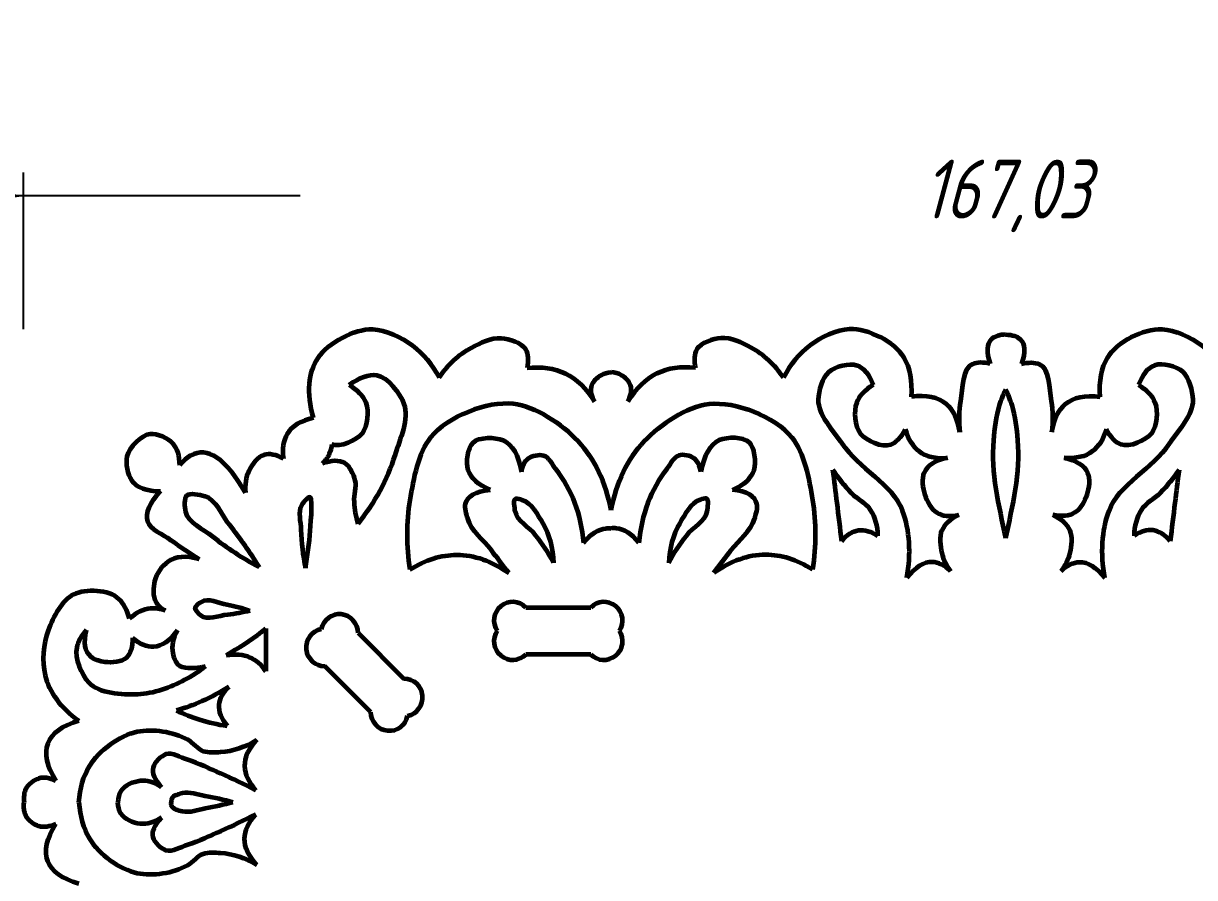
# Model space of a CAD drawing. Header units: millimetres. Extents: x -446 to 69, y -171 to 180.
# Drawn here: x -350.2 to -250.6, y 10.8 to 83.4 of the extents above; entities that cross this region are included whole.
import ezdxf

# ---------------------------------------------------------------- set-up
doc = ezdxf.new("R2010")
doc.units = ezdxf.units.MM
for name, pattern in [('K5LT32775', [0]), ('K5LT32776', [0]), ('K5LT_THIN', [0])]:
    doc.linetypes.add(name, pattern=pattern)
doc.styles.add('KDIMTEXTSTYLE', font='GOST_AU.SHX', dxfattribs={"width": 0.96, "oblique": 15, "height": 5})
doc.dimstyles.new('KDIMSTYLE (1.00)', dxfattribs={"dimtxt": 5, "dimasz": 1, "dimexe": 2, "dimexo": 0, "dimgap": 1, "dimtad": 1, "dimtxsty": 'KDIMTEXTSTYLE', "dimsah": 1, "dimcen": 0, "dimdle": 1, "dimadec": 0, "dimazin": 0, "dimtfac": 0.667, "dimtmove": 0, "dimatfit": 3, "dimfxl": 1, "dimtvp": 1, "dimtolj": 1, "dimtzin": 0, "dimarcsym": 0})

# ---------------------------------------------------------------- blocks, each defined once
blk = doc.blocks.new('KDIMARROW_01')
blk.add_hatch(color=0).paths.add_polyline_path([(0, 0), (-5, 0.658), (-4.5, 0), (-5, -0.658)])
at = {"color": 0, "linetype": 'K5LT_THIN', "lineweight": 18}
for p, q in [((-4.5, 0), (-5, 0.658)), ((-5, 0.658), (0, 0)), ((0, 0), (-5, -0.658)), ((-5, -0.658), (-4.5, 0)), ((0, 0), (-1, 0))]:
    blk.add_line(p, q, dxfattribs=at)

msp = doc.modelspace()

# ---------------------------------------------------------------- linework, layer by layer
at = {"color": 30, "linetype": 'K5LT32776', "lineweight": 60, "true_color": 0xff8000}
for p, q in [((-307.47, 33.754), (-301.96, 33.754)), ((-329.589, 31.955), (-329.589, 28.335)), ((-321.731, 31.58), (-317.835, 27.684)), ((-301.96, 29.754), (-307.47, 29.754)), ((-320.663, 24.856), (-324.559, 28.752))]:
    msp.add_line(p, q, dxfattribs=at)
at = {"color": 30, "linetype": 'K5LT32775', "lineweight": 60, "true_color": 0xff8000}
for centre, start, end in [((-308.593, 32.631), 45, 213.5549), ((-300.838, 32.631), 326.4451, 135), ((-323.318, 31.58), 0, 168.5549), ((-324.559, 30.339), 101.4451, 270), ((-308.593, 30.876), 146.4451, 315), ((-300.838, 30.876), 225, 33.5549), ((-317.835, 26.097), 281.4451, 90), ((-319.076, 24.856), 180, 348.5549)]:
    msp.add_arc(centre, 1.588, start, end, dxfattribs=at)
at = {"color": 30, "linetype": 'K5LT32776', "lineweight": 60, "true_color": 0xff8000}
for points, knots in [([(-325.523, 49.852), (-326.116, 52.006), (-325.984, 53.713), (-325.126, 54.972), (-324.282, 56.211), (-322.073, 57.449), (-320.488, 57.391), (-319.377, 57.35), (-318.048, 56.703), (-317.097, 55.994), (-316.183, 55.313), (-315.435, 54.407), (-314.853, 53.276)], [0, 0, 0, 0, 1, 1, 1, 2, 2, 2, 3, 3, 3, 4, 4, 4, 4]), ([(-274.697, 51.654), (-274.59, 52.99), (-274.793, 54.096), (-275.308, 54.972), (-276.107, 56.331), (-278.361, 57.449), (-279.946, 57.391), (-281.058, 57.35), (-282.387, 56.703), (-283.337, 55.994), (-284.251, 55.313), (-284.999, 54.407), (-285.582, 53.276)], [0, 0, 0, 0, 1, 1, 1, 2, 2, 2, 3, 3, 3, 4, 4, 4, 4]), ([(-266.669, 56.941), (-267.217, 56.92), (-267.622, 56.788), (-267.884, 56.546), (-268.314, 56.147), (-268.356, 55.447), (-268.008, 54.447)], [0, 0, 0, 0, 1, 1, 1, 2, 2, 2, 2]), ([(-266.669, 56.941), (-266.121, 56.92), (-265.716, 56.788), (-265.455, 56.546), (-265.024, 56.147), (-264.983, 55.447), (-265.33, 54.447)], [0, 0, 0, 0, 1, 1, 1, 2, 2, 2, 2]), ([(-258.642, 51.654), (-258.749, 52.99), (-258.545, 54.096), (-258.03, 54.972), (-257.232, 56.331), (-254.977, 57.449), (-253.392, 57.391), (-252.281, 57.35), (-250.952, 56.703), (-250.001, 55.994), (-249.087, 55.313), (-248.339, 54.407), (-247.757, 53.276)], [0, 0, 0, 0, 1, 1, 1, 2, 2, 2, 3, 3, 3, 4, 4, 4, 4]), ([(-314.853, 53.276), (-314.099, 54.396), (-313.185, 55.244), (-312.113, 55.821), (-311.346, 56.232), (-310.397, 56.714), (-309.57, 56.639), (-308.866, 56.575), (-307.823, 56.266), (-307.502, 55.691), (-307.277, 55.287), (-307.234, 54.756), (-307.373, 54.097)], [0, 0, 0, 0, 1, 1, 1, 2, 2, 2, 3, 3, 3, 4, 4, 4, 4]), ([(-285.582, 53.276), (-286.336, 54.396), (-287.249, 55.244), (-288.322, 55.821), (-289.088, 56.232), (-290.037, 56.714), (-290.864, 56.639), (-291.568, 56.575), (-292.612, 56.266), (-292.932, 55.691), (-293.158, 55.287), (-293.201, 54.756), (-293.062, 54.097)], [0, 0, 0, 0, 1, 1, 1, 2, 2, 2, 3, 3, 3, 4, 4, 4, 4]), ([(-307.373, 54.097), (-306.135, 54.238), (-305.043, 54.08), (-304.098, 53.623), (-303.124, 53.151), (-302.305, 52.361), (-301.642, 51.253)], [0, 0, 0, 0, 1, 1, 1, 2, 2, 2, 2]), ([(-293.062, 54.097), (-294.3, 54.238), (-295.391, 54.08), (-296.336, 53.623), (-297.311, 53.151), (-298.13, 52.361), (-298.792, 51.253)], [0, 0, 0, 0, 1, 1, 1, 2, 2, 2, 2]), ([(-275.082, 36.25), (-274.71, 38.359), (-274.83, 40.261), (-275.443, 41.956), (-276.266, 44.233), (-279.187, 45.537), (-280.578, 47.665), (-281.346, 48.841), (-282.645, 50.103), (-282.589, 51.4), (-282.555, 52.167), (-282.279, 53.27), (-281.727, 53.756), (-281.182, 54.235), (-279.971, 54.57), (-279.316, 54.317), (-278.746, 54.096), (-278.289, 53.542), (-277.945, 52.654)], [0, 0, 0, 0, 1, 1, 1, 2, 2, 2, 3, 3, 3, 4, 4, 4, 5, 5, 5, 6, 6, 6, 6]), ([(-268.008, 54.447), (-268.585, 54.6), (-269.113, 54.579), (-269.504, 54.426), (-270.367, 54.09), (-270.358, 52.364), (-270.524, 51.288), (-270.656, 50.428), (-270.676, 49.548), (-270.585, 48.65)], [0, 0, 0, 0, 1, 1, 1, 2, 2, 2, 3, 3, 3, 3]), ([(-265.33, 54.447), (-264.753, 54.6), (-264.225, 54.579), (-263.834, 54.426), (-262.971, 54.09), (-262.98, 52.364), (-262.815, 51.288), (-262.683, 50.428), (-262.662, 49.548), (-262.754, 48.65)], [0, 0, 0, 0, 1, 1, 1, 2, 2, 2, 3, 3, 3, 3]), ([(-258.257, 36.25), (-258.629, 38.359), (-258.508, 40.261), (-257.895, 41.956), (-257.072, 44.233), (-254.151, 45.537), (-252.761, 47.665), (-251.993, 48.841), (-250.694, 50.103), (-250.75, 51.4), (-250.783, 52.167), (-251.059, 53.27), (-251.612, 53.756), (-252.157, 54.235), (-253.367, 54.57), (-254.022, 54.317), (-254.592, 54.096), (-255.049, 53.542), (-255.393, 52.654)], [0, 0, 0, 0, 1, 1, 1, 2, 2, 2, 3, 3, 3, 4, 4, 4, 5, 5, 5, 6, 6, 6, 6]), ([(-322.49, 52.654), (-321.615, 53.309), (-320.832, 53.587), (-320.14, 53.488), (-319.205, 53.356), (-318.188, 51.976), (-317.836, 51.035), (-317.372, 49.794), (-318.175, 48.06), (-318.614, 46.666), (-319.265, 44.593), (-320.313, 42.658), (-321.755, 40.861)], [0, 0, 0, 0, 1, 1, 1, 2, 2, 2, 3, 3, 3, 4, 4, 4, 4]), ([(-301.642, 51.253), (-301.923, 51.772), (-301.997, 52.228), (-301.863, 52.624), (-301.749, 52.959), (-301.401, 53.308), (-301.073, 53.496), (-300.825, 53.639), (-300.54, 53.722), (-300.217, 53.746)], [0, 0, 0, 0, 1, 1, 1, 2, 2, 2, 3, 3, 3, 3]), ([(-298.792, 51.253), (-298.511, 51.772), (-298.438, 52.228), (-298.572, 52.624), (-298.686, 52.959), (-299.034, 53.308), (-299.361, 53.496), (-299.61, 53.639), (-299.895, 53.722), (-300.217, 53.746)], [0, 0, 0, 0, 1, 1, 1, 2, 2, 2, 3, 3, 3, 3]), ([(-322.49, 52.654), (-321.783, 52.234), (-321.316, 51.735), (-321.087, 51.157), (-320.793, 50.415), (-320.932, 49.133), (-321.386, 48.539), (-321.862, 47.917), (-323.253, 47.313), (-323.979, 47.591)], [0, 0, 0, 0, 1, 1, 1, 2, 2, 2, 3, 3, 3, 3]), ([(-277.945, 52.654), (-278.651, 52.234), (-279.119, 51.735), (-279.348, 51.157), (-279.642, 50.415), (-279.503, 49.133), (-279.049, 48.539), (-278.573, 47.917), (-277.182, 47.313), (-276.455, 47.591), (-275.984, 47.772), (-275.571, 48.203), (-275.216, 48.883)], [0, 0, 0, 0, 1, 1, 1, 2, 2, 2, 3, 3, 3, 4, 4, 4, 4]), ([(-270.585, 48.65), (-270.739, 49.728), (-271.117, 50.522), (-271.718, 51.03), (-272.413, 51.618), (-273.406, 51.825), (-274.697, 51.654)], [0, 0, 0, 0, 1, 1, 1, 2, 2, 2, 2]), ([(-266.669, 39.644), (-267.245, 42.4), (-267.939, 45.197), (-267.693, 47.954), (-267.604, 48.953), (-267.502, 49.987), (-267.194, 50.945), (-267.05, 51.393), (-266.875, 51.832), (-266.669, 52.263)], [0, 0, 0, 0, 1, 1, 1, 2, 2, 2, 3, 3, 3, 3]), ([(-266.669, 39.644), (-266.093, 42.4), (-265.399, 45.197), (-265.646, 47.954), (-265.735, 48.953), (-265.837, 49.987), (-266.144, 50.945), (-266.288, 51.393), (-266.463, 51.832), (-266.669, 52.263)], [0, 0, 0, 0, 1, 1, 1, 2, 2, 2, 3, 3, 3, 3]), ([(-262.754, 48.65), (-262.6, 49.728), (-262.222, 50.522), (-261.62, 51.03), (-260.926, 51.618), (-259.933, 51.825), (-258.642, 51.654)], [0, 0, 0, 0, 1, 1, 1, 2, 2, 2, 2]), ([(-255.393, 52.654), (-254.687, 52.234), (-254.22, 51.735), (-253.991, 51.157), (-253.697, 50.415), (-253.836, 49.133), (-254.29, 48.539), (-254.765, 47.917), (-256.157, 47.313), (-256.883, 47.591), (-257.354, 47.772), (-257.767, 48.203), (-258.122, 48.883)], [0, 0, 0, 0, 1, 1, 1, 2, 2, 2, 3, 3, 3, 4, 4, 4, 4]), ([(-300.217, 42), (-300.679, 44.396), (-301.616, 46.351), (-303.03, 47.865), (-304.411, 49.343), (-306.642, 50.823), (-308.536, 51.037), (-310.796, 51.291), (-314.113, 49.976), (-315.567, 48.194), (-316.643, 46.876), (-317.031, 44.69), (-317.333, 42.868), (-317.649, 40.954), (-317.649, 38.989), (-317.333, 36.973)], [0, 0, 0, 0, 1, 1, 1, 2, 2, 2, 3, 3, 3, 4, 4, 4, 5, 5, 5, 5]), ([(-300.217, 42), (-299.756, 44.396), (-298.818, 46.351), (-297.405, 47.865), (-296.024, 49.343), (-293.793, 50.823), (-291.899, 51.037), (-289.638, 51.291), (-286.321, 49.976), (-284.867, 48.194), (-283.792, 46.876), (-283.403, 44.69), (-283.102, 42.868), (-282.785, 40.954), (-282.785, 38.989), (-283.102, 36.973)], [0, 0, 0, 0, 1, 1, 1, 2, 2, 2, 3, 3, 3, 4, 4, 4, 5, 5, 5, 5]), ([(-325.523, 49.852), (-326.601, 49.619), (-327.344, 49.164), (-327.753, 48.486), (-328.089, 47.929), (-328.2, 47.223), (-328.086, 46.366)], [0, 0, 0, 0, 1, 1, 1, 2, 2, 2, 2]), ([(-275.216, 48.883), (-274.977, 48.044), (-274.585, 47.42), (-274.039, 47.013), (-273.428, 46.558), (-272.626, 46.374), (-271.632, 46.459)], [0, 0, 0, 0, 1, 1, 1, 2, 2, 2, 2]), ([(-258.122, 48.883), (-258.361, 48.044), (-258.754, 47.42), (-259.3, 47.013), (-259.91, 46.558), (-260.712, 46.374), (-261.707, 46.459)], [0, 0, 0, 0, 1, 1, 1, 2, 2, 2, 2]), ([(-336.893, 45.841), (-336.894, 46.621), (-337.084, 47.229), (-337.464, 47.664), (-337.882, 48.143), (-338.822, 48.531), (-339.409, 48.472), (-340.17, 48.395), (-341.197, 47.366), (-341.384, 46.587), (-341.525, 45.995), (-341.352, 45.039), (-340.995, 44.552), (-340.542, 43.936), (-339.724, 43.626), (-338.541, 43.624)], [0, 0, 0, 0, 1, 1, 1, 2, 2, 2, 3, 3, 3, 4, 4, 4, 5, 5, 5, 5]), ([(-310.517, 43.75), (-311.523, 44.173), (-312.141, 44.731), (-312.369, 45.422), (-312.588, 46.084), (-312.41, 47.346), (-311.953, 47.777), (-311.467, 48.237), (-310.067, 48.251), (-309.408, 47.95), (-308.611, 47.587), (-308.091, 46.698), (-307.85, 45.284)], [0, 0, 0, 0, 1, 1, 1, 2, 2, 2, 3, 3, 3, 4, 4, 4, 4]), ([(-289.918, 43.75), (-288.911, 44.173), (-288.294, 44.731), (-288.065, 45.422), (-287.847, 46.084), (-288.025, 47.346), (-288.481, 47.777), (-288.968, 48.237), (-290.368, 48.251), (-291.026, 47.95), (-291.824, 47.587), (-292.343, 46.698), (-292.585, 45.284)], [0, 0, 0, 0, 1, 1, 1, 2, 2, 2, 3, 3, 3, 4, 4, 4, 4]), ([(-331.306, 43.478), (-332.972, 46.414), (-334.526, 47.47), (-335.968, 46.646), (-336.281, 46.467), (-336.59, 46.199), (-336.893, 45.841)], [0, 0, 0, 0, 1, 1, 1, 2, 2, 2, 2]), ([(-328.086, 46.366), (-328.71, 46.732), (-329.257, 46.85), (-329.727, 46.719), (-330.254, 46.574), (-330.752, 45.886), (-331.015, 45.348), (-331.28, 44.807), (-331.377, 44.183), (-331.306, 43.478)], [0, 0, 0, 0, 1, 1, 1, 2, 2, 2, 3, 3, 3, 3]), ([(-323.979, 47.591), (-324.005, 47.309), (-324.071, 47.046), (-324.179, 46.803), (-324.311, 46.504), (-324.505, 46.234), (-324.761, 45.992)], [0, 0, 0, 0, 1, 1, 1, 2, 2, 2, 2]), ([(-324.761, 45.992), (-323.98, 46.29), (-323.357, 46.304), (-322.891, 46.034), (-322.457, 45.782), (-322.137, 45.076), (-321.997, 44.538), (-321.851, 43.972), (-322.119, 43.314), (-322.08, 42.709), (-322.041, 42.089), (-321.933, 41.473), (-321.755, 40.861)], [0, 0, 0, 0, 1, 1, 1, 2, 2, 2, 3, 3, 3, 4, 4, 4, 4]), ([(-307.85, 45.284), (-307.764, 45.807), (-307.568, 46.184), (-307.264, 46.415), (-306.949, 46.655), (-306.335, 46.772), (-305.968, 46.665), (-305.54, 46.54), (-305.256, 45.918), (-304.945, 45.518), (-303.586, 43.768), (-302.797, 41.673), (-302.577, 39.234)], [0, 0, 0, 0, 1, 1, 1, 2, 2, 2, 3, 3, 3, 4, 4, 4, 4]), ([(-292.585, 45.284), (-292.671, 45.807), (-292.866, 46.184), (-293.17, 46.415), (-293.485, 46.655), (-294.099, 46.772), (-294.467, 46.665), (-294.895, 46.54), (-295.178, 45.918), (-295.489, 45.518), (-296.848, 43.768), (-297.638, 41.673), (-297.858, 39.234)], [0, 0, 0, 0, 1, 1, 1, 2, 2, 2, 3, 3, 3, 4, 4, 4, 4]), ([(-271.632, 46.459), (-272.68, 46.24), (-273.344, 45.819), (-273.623, 45.195), (-273.847, 44.696), (-273.745, 43.882), (-273.554, 43.308), (-273.37, 42.754), (-273.002, 42.086), (-272.532, 41.801), (-272.047, 41.506), (-271.424, 41.443), (-270.662, 41.611)], [0, 0, 0, 0, 1, 1, 1, 2, 2, 2, 3, 3, 3, 4, 4, 4, 4]), ([(-261.707, 46.459), (-260.658, 46.24), (-259.994, 45.819), (-259.715, 45.195), (-259.492, 44.696), (-259.593, 43.882), (-259.785, 43.308), (-259.969, 42.754), (-260.336, 42.086), (-260.806, 41.801), (-261.292, 41.506), (-261.915, 41.443), (-262.676, 41.611)], [0, 0, 0, 0, 1, 1, 1, 2, 2, 2, 3, 3, 3, 4, 4, 4, 4]), ([(-281.393, 45.437), (-280.921, 44.734), (-280.394, 44.083), (-279.814, 43.484), (-279.314, 42.967), (-278.566, 42.633), (-278.193, 42.05), (-277.795, 41.428), (-277.587, 40.687), (-277.57, 39.826)], [0, 0, 0, 0, 1, 1, 1, 2, 2, 2, 3, 3, 3, 3]), ([(-281.393, 45.437), (-281.273, 44.502), (-281.156, 43.567), (-281.04, 42.632), (-280.906, 41.551), (-280.774, 40.471), (-280.645, 39.39)], [0, 0, 0, 0, 1, 1, 1, 2, 2, 2, 2]), ([(-251.945, 45.437), (-252.418, 44.734), (-252.944, 44.083), (-253.525, 43.484), (-254.025, 42.967), (-254.772, 42.633), (-255.145, 42.05), (-255.544, 41.428), (-255.751, 40.687), (-255.769, 39.826)], [0, 0, 0, 0, 1, 1, 1, 2, 2, 2, 3, 3, 3, 3]), ([(-251.945, 45.437), (-252.065, 44.502), (-252.183, 43.567), (-252.299, 42.632), (-252.433, 41.551), (-252.564, 40.471), (-252.694, 39.39)], [0, 0, 0, 0, 1, 1, 1, 2, 2, 2, 2]), ([(-338.541, 43.624), (-339.486, 42.621), (-339.855, 41.763), (-339.648, 41.051), (-339.459, 40.401), (-338.329, 39.969), (-337.643, 39.465), (-336.868, 38.895), (-336.07, 38.357), (-335.249, 37.849)], [0, 0, 0, 0, 1, 1, 1, 2, 2, 2, 3, 3, 3, 3]), ([(-330.156, 37.178), (-330.932, 38.418), (-331.77, 39.609), (-332.671, 40.752), (-333.336, 41.596), (-333.815, 42.912), (-334.769, 43.204), (-335.219, 43.341), (-336.024, 43.519), (-336.286, 43.266), (-336.527, 43.033), (-336.472, 42.292), (-336.39, 41.874), (-336.207, 40.936), (-334.894, 40.407), (-334.084, 39.754), (-332.868, 38.775), (-331.559, 37.916), (-330.156, 37.178)], [0, 0, 0, 0, 1, 1, 1, 2, 2, 2, 3, 3, 3, 4, 4, 4, 5, 5, 5, 6, 6, 6, 6]), ([(-326.215, 37.078), (-326.43, 38.161), (-326.555, 39.249), (-326.589, 40.34), (-326.612, 41.031), (-326.871, 41.845), (-326.548, 42.418), (-326.408, 42.667), (-326.107, 42.997), (-325.952, 43.097), (-325.465, 43.409), (-325.769, 41.201), (-325.8, 40.257), (-325.835, 39.193), (-326.072, 38.137), (-326.215, 37.078)], [0, 0, 0, 0, 1, 1, 1, 2, 2, 2, 3, 3, 3, 4, 4, 4, 5, 5, 5, 5]), ([(-308.93, 36.674), (-309.431, 37.325), (-309.93, 37.978), (-310.427, 38.633), (-311.09, 39.507), (-312.089, 40.241), (-312.402, 41.266), (-312.526, 41.672), (-312.698, 42.199), (-312.611, 42.553), (-312.45, 43.208), (-311.752, 43.607), (-310.517, 43.75)], [0, 0, 0, 0, 1, 1, 1, 2, 2, 2, 3, 3, 3, 4, 4, 4, 4]), ([(-305.112, 37.539), (-305.162, 38.795), (-305.472, 39.913), (-306.039, 40.89), (-306.475, 41.641), (-306.979, 42.631), (-307.805, 42.895), (-307.963, 42.945), (-308.19, 43.032), (-308.307, 43.002), (-308.56, 42.937), (-308.426, 42.24), (-308.371, 41.898), (-308.238, 41.073), (-307.171, 40.581), (-306.638, 39.873), (-306.08, 39.131), (-305.529, 38.395), (-305.112, 37.539)], [0, 0, 0, 0, 1, 1, 1, 2, 2, 2, 3, 3, 3, 4, 4, 4, 5, 5, 5, 6, 6, 6, 6]), ([(-295.323, 37.539), (-295.272, 38.795), (-294.963, 39.913), (-294.395, 40.89), (-293.959, 41.641), (-293.455, 42.631), (-292.63, 42.895), (-292.471, 42.945), (-292.245, 43.032), (-292.127, 43.002), (-291.875, 42.937), (-292.008, 42.24), (-292.063, 41.898), (-292.196, 41.073), (-293.264, 40.581), (-293.797, 39.873), (-294.354, 39.131), (-294.906, 38.395), (-295.323, 37.539)], [0, 0, 0, 0, 1, 1, 1, 2, 2, 2, 3, 3, 3, 4, 4, 4, 5, 5, 5, 6, 6, 6, 6]), ([(-291.505, 36.674), (-291.003, 37.325), (-290.504, 37.978), (-290.008, 38.633), (-289.345, 39.507), (-288.346, 40.241), (-288.033, 41.266), (-287.909, 41.672), (-287.736, 42.199), (-287.823, 42.553), (-287.984, 43.208), (-288.683, 43.607), (-289.918, 43.75)], [0, 0, 0, 0, 1, 1, 1, 2, 2, 2, 3, 3, 3, 4, 4, 4, 4]), ([(-270.662, 41.611), (-271.387, 41.28), (-271.869, 40.842), (-272.108, 40.296), (-272.343, 39.76), (-272.25, 38.976), (-272.108, 38.374), (-271.977, 37.823), (-271.729, 37.305), (-271.36, 36.819)], [0, 0, 0, 0, 1, 1, 1, 2, 2, 2, 3, 3, 3, 3]), ([(-262.676, 41.611), (-261.952, 41.28), (-261.47, 40.842), (-261.231, 40.296), (-260.996, 39.76), (-261.089, 38.976), (-261.231, 38.374), (-261.361, 37.823), (-261.61, 37.305), (-261.978, 36.819)], [0, 0, 0, 0, 1, 1, 1, 2, 2, 2, 3, 3, 3, 3]), ([(-302.577, 39.234), (-301.947, 39.983), (-301.308, 40.394), (-300.661, 40.467), (-300.514, 40.484), (-300.366, 40.483), (-300.217, 40.465)], [0, 0, 0, 0, 1, 1, 1, 2, 2, 2, 2]), ([(-297.858, 39.234), (-298.488, 39.983), (-299.126, 40.394), (-299.773, 40.467), (-299.921, 40.484), (-300.069, 40.483), (-300.217, 40.465)], [0, 0, 0, 0, 1, 1, 1, 2, 2, 2, 2]), ([(-280.645, 39.39), (-280.193, 39.93), (-279.708, 40.235), (-279.19, 40.304), (-278.682, 40.373), (-278.141, 40.213), (-277.57, 39.826)], [0, 0, 0, 0, 1, 1, 1, 2, 2, 2, 2]), ([(-252.694, 39.39), (-253.146, 39.93), (-253.631, 40.235), (-254.148, 40.304), (-254.657, 40.373), (-255.197, 40.213), (-255.769, 39.826)], [0, 0, 0, 0, 1, 1, 1, 2, 2, 2, 2]), ([(-335.249, 37.849), (-336.355, 38.157), (-337.241, 38.085), (-337.906, 37.635), (-338.403, 37.298), (-338.871, 36.598), (-339.028, 35.989), (-339.167, 35.447), (-339.194, 34.682), (-338.928, 34.218), (-338.758, 33.922), (-338.493, 33.678), (-338.133, 33.486)], [0, 0, 0, 0, 1, 1, 1, 2, 2, 2, 3, 3, 3, 4, 4, 4, 4]), ([(-317.333, 36.973), (-315.997, 37.799), (-314.667, 38.213), (-313.345, 38.215), (-311.865, 38.217), (-310.393, 37.704), (-308.93, 36.674)], [0, 0, 0, 0, 1, 1, 1, 2, 2, 2, 2]), ([(-283.102, 36.973), (-284.438, 37.799), (-285.767, 38.213), (-287.089, 38.215), (-288.57, 38.217), (-290.042, 37.704), (-291.505, 36.674)], [0, 0, 0, 0, 1, 1, 1, 2, 2, 2, 2]), ([(-271.36, 36.819), (-271.881, 37.33), (-272.404, 37.59), (-272.929, 37.6), (-273.642, 37.612), (-274.36, 37.163), (-275.082, 36.25)], [0, 0, 0, 0, 1, 1, 1, 2, 2, 2, 2]), ([(-261.978, 36.819), (-261.458, 37.33), (-260.935, 37.59), (-260.409, 37.6), (-259.696, 37.612), (-258.979, 37.163), (-258.257, 36.25)], [0, 0, 0, 0, 1, 1, 1, 2, 2, 2, 2]), ([(-341.168, 32.8), (-341.358, 33.513), (-341.655, 34.066), (-342.059, 34.459), (-342.892, 35.269), (-344.908, 35.323), (-345.919, 34.848), (-346.893, 34.391), (-347.667, 32.925), (-348.074, 31.796), (-348.488, 30.645), (-348.625, 29.155), (-348.343, 27.996), (-347.985, 26.525), (-347.027, 25.229), (-345.47, 24.106)], [0, 0, 0, 0, 1, 1, 1, 2, 2, 2, 3, 3, 3, 4, 4, 4, 5, 5, 5, 5]), ([(-330.93, 33.471), (-331.573, 33.692), (-332.225, 33.865), (-332.886, 33.991), (-333.598, 34.126), (-334.485, 34.597), (-335.051, 34.233), (-335.242, 34.111), (-335.547, 33.9), (-335.57, 33.714), (-335.596, 33.51), (-335.288, 33.216), (-335.103, 33.056), (-334.578, 32.603), (-333.572, 33.04), (-332.817, 33.125), (-332.183, 33.197), (-331.554, 33.312), (-330.93, 33.471)], [0, 0, 0, 0, 1, 1, 1, 2, 2, 2, 3, 3, 3, 4, 4, 4, 5, 5, 5, 6, 6, 6, 6]), ([(-338.133, 33.486), (-338.557, 33.632), (-338.97, 33.687), (-339.373, 33.648), (-339.997, 33.588), (-340.595, 33.305), (-341.168, 32.8)], [0, 0, 0, 0, 1, 1, 1, 2, 2, 2, 2]), ([(-332.947, 29.681), (-332.807, 29.768), (-332.668, 29.854), (-332.529, 29.933), (-331.5, 30.523), (-330.52, 31.197), (-329.589, 31.955)], [0, 0, 0, 0, 1, 1, 1, 2, 2, 2, 2]), ([(-344.812, 31.856), (-345.259, 31.362), (-345.538, 30.853), (-345.65, 30.33), (-345.852, 29.389), (-345.257, 28.04), (-344.633, 27.368), (-343.775, 26.444), (-341.827, 26.327), (-340.444, 26.38), (-339.105, 26.431), (-337.681, 26.965), (-336.464, 27.607), (-335.849, 27.931), (-335.262, 28.315), (-334.703, 28.758)], [0, 0, 0, 0, 1, 1, 1, 2, 2, 2, 3, 3, 3, 4, 4, 4, 5, 5, 5, 5]), ([(-340.918, 31.161), (-340.889, 30.374), (-341.06, 29.808), (-341.431, 29.462), (-341.82, 29.1), (-342.664, 29.023), (-343.256, 29.103), (-343.663, 29.158), (-344.172, 29.306), (-344.453, 29.552), (-344.966, 30), (-345.085, 30.768), (-344.812, 31.856)], [0, 0, 0, 0, 1, 1, 1, 2, 2, 2, 3, 3, 3, 4, 4, 4, 4]), ([(-340.918, 31.161), (-340.287, 30.644), (-339.686, 30.399), (-339.114, 30.425), (-338.393, 30.459), (-337.72, 30.926), (-337.094, 31.825)], [0, 0, 0, 0, 1, 1, 1, 2, 2, 2, 2]), ([(-337.094, 31.825), (-337.489, 31.116), (-337.615, 30.477), (-337.478, 29.847), (-337.41, 29.531), (-337.276, 29.141), (-337.074, 28.923), (-336.676, 28.492), (-335.731, 28.606), (-335.097, 28.678), (-334.964, 28.693), (-334.833, 28.72), (-334.703, 28.758)], [0, 0, 0, 0, 1, 1, 1, 2, 2, 2, 3, 3, 3, 4, 4, 4, 4]), ([(-332.947, 29.681), (-332.184, 29.828), (-331.51, 29.769), (-330.924, 29.504), (-330.412, 29.272), (-329.967, 28.882), (-329.589, 28.335)], [0, 0, 0, 0, 1, 1, 1, 2, 2, 2, 2]), ([(-332.734, 27.003), (-333.462, 26.529), (-334.219, 26.118), (-335.005, 25.772), (-335.705, 25.463), (-336.428, 25.205), (-337.174, 24.999)], [0, 0, 0, 0, 1, 1, 1, 2, 2, 2, 2]), ([(-332.734, 27.003), (-333.245, 26.512), (-333.523, 26.005), (-333.57, 25.483), (-333.622, 24.902), (-333.386, 24.301), (-332.86, 23.683)], [0, 0, 0, 0, 1, 1, 1, 2, 2, 2, 2]), ([(-337.174, 24.999), (-336.536, 24.691), (-335.883, 24.431), (-335.215, 24.219), (-334.45, 23.977), (-333.665, 23.798), (-332.86, 23.683)], [0, 0, 0, 0, 1, 1, 1, 2, 2, 2, 2]), ([(-345.47, 24.106), (-346.913, 23.676), (-347.795, 23.032), (-348.118, 22.176), (-348.438, 21.328), (-348.208, 20.27), (-347.43, 19.004)], [0, 0, 0, 0, 1, 1, 1, 2, 2, 2, 2]), ([(-345.469, 17.18), (-345.389, 18.357), (-345.09, 19.379), (-344.571, 20.246), (-343.757, 21.608), (-342.021, 22.872), (-340.507, 23.188), (-339.197, 23.462), (-337.456, 23.199), (-336.218, 22.515), (-335.75, 22.257), (-335.393, 21.711), (-334.897, 21.543), (-334.451, 21.392), (-333.908, 21.437), (-333.425, 21.468), (-332.358, 21.536), (-331.327, 21.877), (-330.334, 22.49)], [0, 0, 0, 0, 1, 1, 1, 2, 2, 2, 3, 3, 3, 4, 4, 4, 5, 5, 5, 6, 6, 6, 6]), ([(-330.334, 22.49), (-331.04, 21.753), (-331.389, 21.013), (-331.381, 20.271), (-331.373, 19.583), (-331.057, 18.893), (-330.433, 18.201)], [0, 0, 0, 0, 1, 1, 1, 2, 2, 2, 2]), ([(-330.433, 18.201), (-331.41, 18.702), (-332.399, 19.176), (-333.401, 19.623), (-334.329, 20.037), (-335.251, 20.489), (-336.218, 20.795), (-336.822, 20.986), (-337.542, 21.446), (-338.063, 21.268), (-338.493, 21.122), (-339.06, 20.569), (-339.161, 20.146), (-339.277, 19.655), (-339.036, 19.099), (-338.437, 18.476)], [0, 0, 0, 0, 1, 1, 1, 2, 2, 2, 3, 3, 3, 4, 4, 4, 5, 5, 5, 5]), ([(-347.43, 19.004), (-347.96, 19.263), (-348.439, 19.333), (-348.866, 19.214), (-349.285, 19.097), (-349.774, 18.71), (-349.973, 18.316), (-350.133, 17.999), (-350.183, 17.62), (-350.123, 17.18)], [0, 0, 0, 0, 1, 1, 1, 2, 2, 2, 3, 3, 3, 3]), ([(-338.437, 18.476), (-339.069, 18.887), (-339.676, 19.062), (-340.258, 18.999), (-340.83, 18.938), (-341.611, 18.62), (-341.903, 18.127), (-342.057, 17.867), (-342.14, 17.551), (-342.153, 17.18)], [0, 0, 0, 0, 1, 1, 1, 2, 2, 2, 3, 3, 3, 3]), ([(-332.378, 17.18), (-333.152, 17.394), (-333.934, 17.568), (-334.722, 17.703), (-335.366, 17.812), (-336.061, 18.117), (-336.667, 17.952), (-336.977, 17.867), (-337.453, 17.789), (-337.565, 17.503), (-337.601, 17.41), (-337.618, 17.302), (-337.615, 17.18)], [0, 0, 0, 0, 1, 1, 1, 2, 2, 2, 3, 3, 3, 4, 4, 4, 4]), ([(-347.43, 15.355), (-347.96, 15.097), (-348.439, 15.027), (-348.866, 15.146), (-349.285, 15.263), (-349.774, 15.649), (-349.973, 16.044), (-350.133, 16.361), (-350.183, 16.739), (-350.123, 17.18)], [0, 0, 0, 0, 1, 1, 1, 2, 2, 2, 3, 3, 3, 3]), ([(-345.469, 17.18), (-345.389, 16.003), (-345.09, 14.981), (-344.571, 14.113), (-343.757, 12.751), (-342.021, 11.487), (-340.507, 11.171), (-339.197, 10.898), (-337.456, 11.16), (-336.218, 11.844), (-335.75, 12.103), (-335.393, 12.649), (-334.897, 12.817), (-334.451, 12.968), (-333.908, 12.923), (-333.425, 12.892), (-332.358, 12.823), (-331.327, 12.483), (-330.334, 11.869)], [0, 0, 0, 0, 1, 1, 1, 2, 2, 2, 3, 3, 3, 4, 4, 4, 5, 5, 5, 6, 6, 6, 6]), ([(-338.437, 15.884), (-339.069, 15.472), (-339.676, 15.298), (-340.258, 15.36), (-340.83, 15.422), (-341.611, 15.739), (-341.903, 16.233), (-342.057, 16.493), (-342.14, 16.808), (-342.153, 17.18)], [0, 0, 0, 0, 1, 1, 1, 2, 2, 2, 3, 3, 3, 3]), ([(-332.378, 17.18), (-333.152, 16.966), (-333.934, 16.791), (-334.722, 16.657), (-335.366, 16.547), (-336.061, 16.242), (-336.667, 16.408), (-336.977, 16.492), (-337.453, 16.57), (-337.565, 16.856), (-337.601, 16.95), (-337.618, 17.057), (-337.615, 17.18)], [0, 0, 0, 0, 1, 1, 1, 2, 2, 2, 3, 3, 3, 4, 4, 4, 4]), ([(-330.433, 16.158), (-331.41, 15.657), (-332.399, 15.183), (-333.401, 14.737), (-334.329, 14.323), (-335.251, 13.871), (-336.218, 13.565), (-336.822, 13.374), (-337.542, 12.914), (-338.063, 13.091), (-338.493, 13.237), (-339.06, 13.79), (-339.161, 14.213), (-339.277, 14.704), (-339.036, 15.261), (-338.437, 15.884)], [0, 0, 0, 0, 1, 1, 1, 2, 2, 2, 3, 3, 3, 4, 4, 4, 5, 5, 5, 5]), ([(-330.334, 11.869), (-331.04, 12.607), (-331.389, 13.347), (-331.381, 14.089), (-331.373, 14.777), (-331.057, 15.467), (-330.433, 16.158)], [0, 0, 0, 0, 1, 1, 1, 2, 2, 2, 2]), ([(-345.47, 10.253), (-346.913, 10.684), (-347.795, 11.327), (-348.118, 12.184), (-348.438, 13.032), (-348.208, 14.089), (-347.43, 15.355)], [0, 0, 0, 0, 1, 1, 1, 2, 2, 2, 2])]:
    msp.add_open_spline(points, degree=3, knots=knots, dxfattribs=at)

# ---------------------------------------------------------------- dimensions: what is measured, and where the dimension line sits
at = {"color": 7}
msp.add_linear_dim(base=(-350.183, 68.719), p1=(-183.156, 57.391), p2=(-350.183, 57.391), location=(-266.669, 68.719), dimstyle='KDIMSTYLE (1.00)', override={"dimexo": 0, "dimpost": '\\H5.0;\\W0.965;\\Q15;<>', "dimblk1": 'KDIMARROW_01', "dimblk2": 'KDIMARROW_01', "dimse1": 0, "dimse2": 0, "dimclrt": 7, "dimtolj": 1}, dxfattribs=at).render()

doc.saveas('drawing.dxf')
